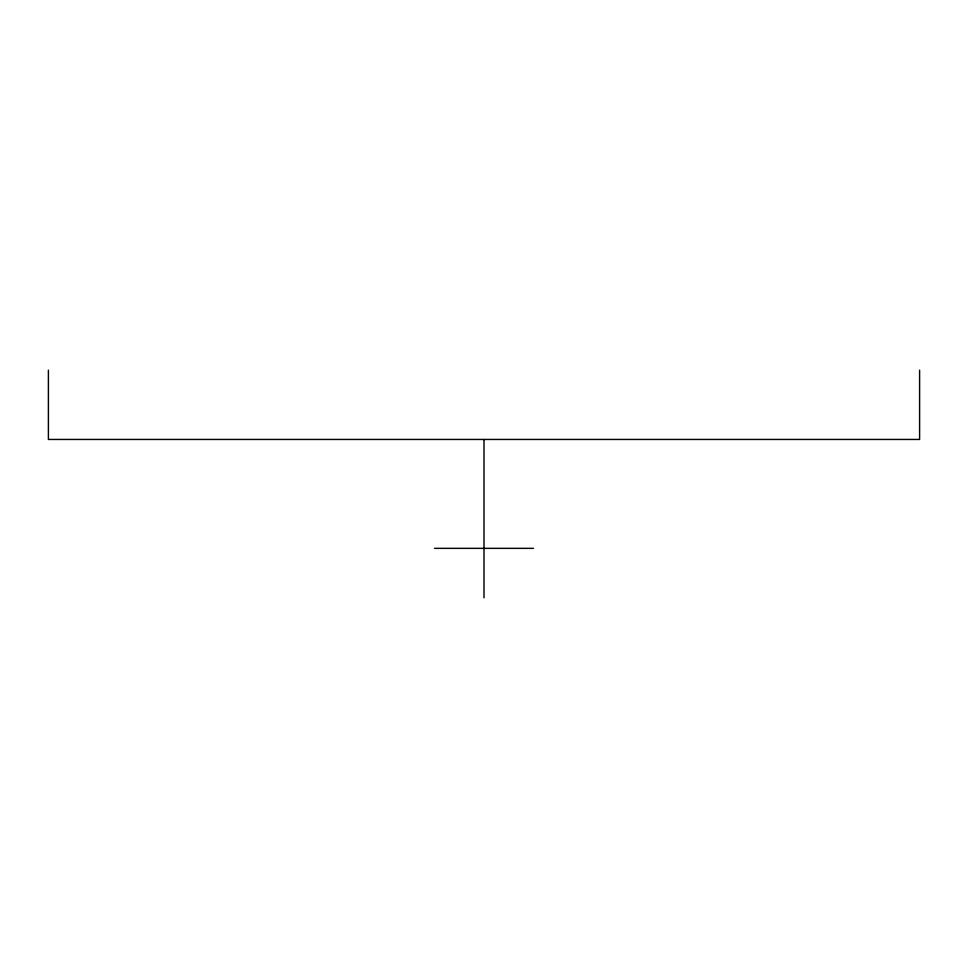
<?xml version="1.0" encoding="UTF-8"?>
<svg xmlns="http://www.w3.org/2000/svg" width="968" height="968" viewBox="0 0 968 968"><rect width="100%" height="100%" fill="white"/><g stroke="black" fill="none" stroke-linecap="round" stroke-linejoin="round"><path stroke-width="1.45" d="M434.499 548.348L533.501 548.348M919.6 370.151L919.6 439.448L48.4 439.448L48.4 370.151M484 439.448L484 597.849"/></g></svg>
